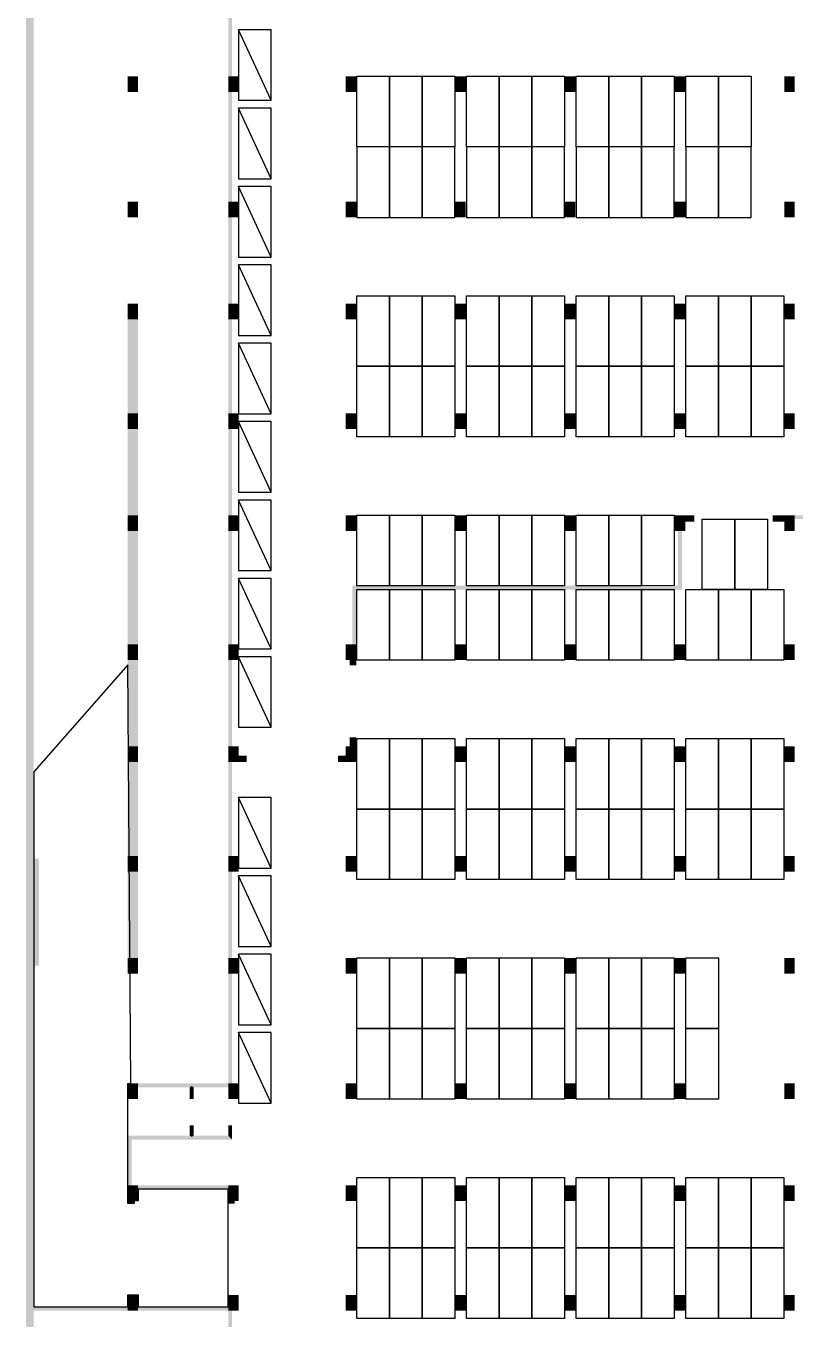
# Model space of a CAD drawing. Header units: inches. Extents: x 112.52 to 113.57, y 28.16 to 29.42.
# Drawn here: x 112.5152 to 112.7612, y 28.5848 to 28.9982 of the extents above; entities that cross this region are included whole.
import ezdxf

# ---------------------------------------------------------------- set-up
doc = ezdxf.new("R2010")
doc.units = ezdxf.units.IN
doc.header["$MEASUREMENT"] = 0
for name, color, linetype in [('0.0新增car', 253, 'Continuous'), ('PUB_HATCH', 253, 'Continuous'), ('坡道', 253, 'Continuous'), ('车位区域', 3, 'Continuous')]:
    doc.layers.add(name, color=color, linetype=linetype)

# ---------------------------------------------------------------- blocks, each defined once
blk = doc.blocks.new('xz car')
at = {"layer": '0.0新增car', "color": 253}
blk.add_lwpolyline([(-1906919.5, -12572032.5), (-1906919.5, -12566632.5), (-1904419.5, -12566632.5), (-1904419.5, -12572032.5)], close=True, dxfattribs=at)
blk.add_lwpolyline([(-1904419.5, -12566632.5), (-1906919.5, -12572032.5)], dxfattribs=at)

msp = doc.modelspace()

# ---------------------------------------------------------------- hatches: boundary and pattern name
at = {"layer": 'PUB_HATCH'}
for points in [[(112.51684, 28.58818), (112.51767, 28.58881), (112.51767, 29.41746), (112.51517, 29.41996), (112.51517, 28.58818)], [(112.58113, 29.0096), (112.57988, 29.0096), (112.57988, 28.98205), (112.58113, 28.98205)], [(112.54773, 28.97704), (112.55107, 28.97704), (112.55107, 28.98205), (112.54773, 28.98205)], [(112.57988, 28.97704), (112.58321, 28.97704), (112.58321, 28.98205), (112.57988, 28.98205)], [(112.61745, 28.97704), (112.62079, 28.97704), (112.62079, 28.98205), (112.61745, 28.98205)], [(112.65251, 28.97704), (112.65585, 28.97704), (112.65585, 28.98205), (112.65251, 28.98205)], [(112.68758, 28.97704), (112.69092, 28.97704), (112.69092, 28.98205), (112.68758, 28.98205)], [(112.72265, 28.97704), (112.72599, 28.97704), (112.72599, 28.98205), (112.72265, 28.98205)], [(112.58113, 28.97704), (112.57988, 28.97704), (112.57988, 28.94197), (112.58113, 28.94197)], [(112.54773, 28.93697), (112.55107, 28.93697), (112.55107, 28.94197), (112.54773, 28.94197)], [(112.57988, 28.93697), (112.58321, 28.93697), (112.58321, 28.94197), (112.57988, 28.94197)], [(112.61745, 28.93697), (112.62079, 28.93697), (112.62079, 28.94197), (112.61745, 28.94197)], [(112.65251, 28.93697), (112.65585, 28.93697), (112.65585, 28.94197), (112.65251, 28.94197)], [(112.68758, 28.93697), (112.69092, 28.93697), (112.69092, 28.94197), (112.68758, 28.94197)], [(112.72265, 28.93697), (112.72599, 28.93697), (112.72599, 28.94197), (112.72265, 28.94197)], [(112.58113, 28.93697), (112.57988, 28.93697), (112.57988, 28.90941), (112.58113, 28.90941)], [(112.54773, 28.9044), (112.55107, 28.9044), (112.55107, 28.90941), (112.54773, 28.90941)], [(112.57988, 28.9044), (112.58321, 28.9044), (112.58321, 28.90941), (112.57988, 28.90941)], [(112.61745, 28.9044), (112.62079, 28.9044), (112.62079, 28.90941), (112.61745, 28.90941)], [(112.65251, 28.9044), (112.65585, 28.9044), (112.65585, 28.90941), (112.65251, 28.90941)], [(112.68758, 28.9044), (112.69092, 28.9044), (112.69092, 28.90941), (112.68758, 28.90941)], [(112.72265, 28.9044), (112.72599, 28.9044), (112.72599, 28.90941), (112.72265, 28.90941)], [(112.54773, 28.87435), (112.55107, 28.87435), (112.55107, 28.9044), (112.54773, 28.9044)], [(112.58113, 28.9044), (112.57988, 28.9044), (112.57988, 28.87435), (112.58113, 28.87435)], [(112.54773, 28.86934), (112.55107, 28.86934), (112.55107, 28.87435), (112.54773, 28.87435)], [(112.57988, 28.86934), (112.58321, 28.86934), (112.58321, 28.87435), (112.57988, 28.87435)], [(112.61745, 28.86934), (112.62079, 28.86934), (112.62079, 28.87435), (112.61745, 28.87435)], [(112.65251, 28.86934), (112.65585, 28.86934), (112.65585, 28.87435), (112.65251, 28.87435)], [(112.68758, 28.86934), (112.69092, 28.86934), (112.69092, 28.87435), (112.68758, 28.87435)], [(112.72265, 28.86934), (112.72599, 28.86934), (112.72599, 28.87435), (112.72265, 28.87435)], [(112.54773, 28.84178), (112.55107, 28.84178), (112.55107, 28.86934), (112.54773, 28.86934)], [(112.58113, 28.86934), (112.57988, 28.86934), (112.57988, 28.84178), (112.58113, 28.84178)], [(112.54773, 28.83678), (112.55107, 28.83678), (112.55107, 28.84178), (112.54773, 28.84178)], [(112.57988, 28.83678), (112.58321, 28.83678), (112.58321, 28.84178), (112.57988, 28.84178)], [(112.61745, 28.83678), (112.62079, 28.83678), (112.62079, 28.84178), (112.61745, 28.84178)], [(112.65251, 28.83678), (112.65585, 28.83678), (112.65585, 28.84178), (112.65251, 28.84178)], [(112.68758, 28.83678), (112.69092, 28.83678), (112.69092, 28.84178), (112.68758, 28.84178)], [(112.72265, 28.83678), (112.72599, 28.83678), (112.72599, 28.84178), (112.72265, 28.84178)], [(112.72599, 28.84178), (112.72599, 28.8397), (112.72891, 28.8397), (112.72891, 28.84178)], [(112.75771, 28.84178), (112.75396, 28.84178), (112.75396, 28.83969), (112.75771, 28.83969)], [(112.54773, 28.80046), (112.55107, 28.80046), (112.55107, 28.83678), (112.54773, 28.83678)], [(112.58113, 28.83678), (112.57988, 28.83678), (112.57988, 28.80046), (112.58113, 28.80046)], [(112.72494, 28.83678), (112.72431, 28.83678), (112.72369, 28.83678), (112.72369, 28.81924), (112.72494, 28.81799)], [(112.61953, 28.80046), (112.62079, 28.80046), (112.62079, 28.81799), (112.61954, 28.81924)], [(112.72494, 28.81799), (112.72369, 28.81924), (112.61954, 28.81924), (112.62079, 28.81799)], [(112.54773, 28.79545), (112.55107, 28.79545), (112.55107, 28.80046), (112.54773, 28.80046)], [(112.57988, 28.79545), (112.58321, 28.79545), (112.58321, 28.80046), (112.57988, 28.80046)], [(112.61745, 28.79545), (112.62079, 28.79545), (112.62079, 28.80046), (112.61745, 28.80046)], [(112.62079, 28.79795), (112.62079, 28.79545), (112.6187, 28.79545), (112.6187, 28.79378), (112.62079, 28.79378), (112.62079, 28.79795)], [(112.65251, 28.79545), (112.65585, 28.79545), (112.65585, 28.80046), (112.65251, 28.80046)], [(112.68758, 28.79545), (112.69092, 28.79545), (112.69092, 28.80046), (112.68758, 28.80046)], [(112.72265, 28.79545), (112.72599, 28.79545), (112.72599, 28.80046), (112.72265, 28.80046)], [(112.75771, 28.79545), (112.76105, 28.79545), (112.76105, 28.80046), (112.75771, 28.80046)], [(112.55107, 28.79545), (112.54773, 28.79545), (112.54773, 28.76789), (112.55107, 28.76789)], [(112.58113, 28.79545), (112.57988, 28.79545), (112.57988, 28.76789), (112.58113, 28.76789)], [(112.6187, 28.76789), (112.62079, 28.76789), (112.62079, 28.77082), (112.6187, 28.77082)], [(112.54773, 28.76289), (112.55107, 28.76289), (112.55107, 28.76789), (112.54773, 28.76789)], [(112.57988, 28.76289), (112.58321, 28.76289), (112.58321, 28.76789), (112.57988, 28.76789)], [(112.58321, 28.76497), (112.58321, 28.76289), (112.58151, 28.76289), (112.58151, 28.76289), (112.58578, 28.76289), (112.58578, 28.76497)], [(112.61908, 28.76289), (112.61745, 28.76289), (112.61745, 28.76497), (112.615, 28.76497), (112.615, 28.76289), (112.61908, 28.76289)], [(112.61745, 28.76289), (112.62079, 28.76289), (112.62079, 28.76789), (112.61745, 28.76789)], [(112.65251, 28.76289), (112.65585, 28.76289), (112.65585, 28.76789), (112.65251, 28.76789)], [(112.68758, 28.76289), (112.69092, 28.76289), (112.69092, 28.76789), (112.68758, 28.76789)], [(112.72265, 28.76289), (112.72599, 28.76289), (112.72599, 28.76789), (112.72265, 28.76789)], [(112.75771, 28.76289), (112.76105, 28.76289), (112.76105, 28.76789), (112.75771, 28.76789)], [(112.55107, 28.76289), (112.54773, 28.76289), (112.54773, 28.73283), (112.55107, 28.73283)], [(112.58113, 28.76289), (112.57988, 28.76289), (112.57988, 28.73283), (112.58113, 28.73283)], [(112.51934, 28.69776), (112.51934, 28.73199), (112.51767, 28.73199), (112.51767, 28.69776)], [(112.54773, 28.72782), (112.55107, 28.72782), (112.55107, 28.73283), (112.54773, 28.73283)], [(112.57988, 28.72782), (112.58321, 28.72782), (112.58321, 28.73283), (112.57988, 28.73283)], [(112.61745, 28.72782), (112.62079, 28.72782), (112.62079, 28.73283), (112.61745, 28.73283)], [(112.65251, 28.72782), (112.65585, 28.72782), (112.65585, 28.73283), (112.65251, 28.73283)], [(112.68758, 28.72782), (112.69092, 28.72782), (112.69092, 28.73283), (112.68758, 28.73283)], [(112.72265, 28.72782), (112.72599, 28.72782), (112.72599, 28.73283), (112.72265, 28.73283)], [(112.75771, 28.72782), (112.76105, 28.72782), (112.76105, 28.73283), (112.75771, 28.73283)], [(112.54773, 28.70027), (112.55107, 28.70027), (112.55107, 28.69776), (112.55107, 28.69776), (112.55107, 28.72782), (112.54773, 28.72782)], [(112.58113, 28.72782), (112.57988, 28.72782), (112.57988, 28.70027), (112.58113, 28.70027)], [(112.54773, 28.69526), (112.55107, 28.69526), (112.55107, 28.70027), (112.54773, 28.70027)], [(112.57988, 28.69526), (112.58321, 28.69526), (112.58321, 28.70027), (112.57988, 28.70027)], [(112.61745, 28.69526), (112.62079, 28.69526), (112.62079, 28.70027), (112.61745, 28.70027)], [(112.65251, 28.69526), (112.65585, 28.69526), (112.65585, 28.70027), (112.65251, 28.70027)], [(112.68758, 28.69526), (112.69092, 28.69526), (112.69092, 28.70027), (112.68758, 28.70027)], [(112.72265, 28.69526), (112.72599, 28.69526), (112.72599, 28.70027), (112.72265, 28.70027)], [(112.75771, 28.69526), (112.76105, 28.69526), (112.76105, 28.70027), (112.75771, 28.70027)], [(112.58113, 28.69526), (112.57988, 28.69526), (112.57988, 28.66019), (112.58113, 28.66019)], [(112.54773, 28.65518), (112.55107, 28.65518), (112.55107, 28.66019), (112.54773, 28.66019)], [(112.55107, 28.66019), (112.55107, 28.65894), (112.56756, 28.65894), (112.56819, 28.65936), (112.56819, 28.66019)], [(112.56819, 28.65936), (112.56756, 28.65894), (112.56756, 28.65518), (112.56881, 28.65518), (112.56881, 28.65894)], [(112.57988, 28.65894), (112.57988, 28.66019), (112.56819, 28.66019), (112.56819, 28.65936), (112.56881, 28.65894), (112.57988, 28.65894)], [(112.57988, 28.65518), (112.58321, 28.65518), (112.58321, 28.66019), (112.57988, 28.66019)], [(112.58113, 28.65518), (112.57988, 28.65518), (112.57988, 28.65894), (112.57988, 28.65894), (112.57988, 28.65518), (112.58113, 28.65518)], [(112.61745, 28.65518), (112.62079, 28.65518), (112.62079, 28.66019), (112.61745, 28.66019)], [(112.65251, 28.65518), (112.65585, 28.65518), (112.65585, 28.66019), (112.65251, 28.66019)], [(112.68758, 28.65518), (112.69092, 28.65518), (112.69092, 28.66019), (112.68758, 28.66019)], [(112.72265, 28.65518), (112.72599, 28.65518), (112.72599, 28.66019), (112.72265, 28.66019)], [(112.75771, 28.65518), (112.76105, 28.65518), (112.76105, 28.66019), (112.75771, 28.66019)], [(112.56756, 28.64683), (112.56756, 28.64349), (112.56819, 28.64308), (112.56881, 28.64349), (112.56881, 28.64683)], [(112.58113, 28.64224), (112.58113, 28.64683), (112.57988, 28.64683), (112.57988, 28.64349)], [(112.54773, 28.62763), (112.54898, 28.62763), (112.54898, 28.64224), (112.54773, 28.64349)], [(112.56819, 28.64308), (112.56756, 28.64349), (112.54773, 28.64349), (112.54898, 28.64224), (112.56819, 28.64224)], [(112.58113, 28.64224), (112.57988, 28.64349), (112.56881, 28.64349), (112.56819, 28.64308), (112.56819, 28.64224)], [(112.54773, 28.62262), (112.55107, 28.62262), (112.55107, 28.62763), (112.54773, 28.62763)], [(112.54898, 28.62763), (112.55107, 28.62763), (112.55107, 28.62638), (112.57987, 28.62638), (112.57988, 28.62638), (112.57988, 28.62763), (112.54898, 28.62763)], [(112.57988, 28.62262), (112.58321, 28.62262), (112.58321, 28.62763), (112.57988, 28.62763)], [(112.61745, 28.62262), (112.62079, 28.62262), (112.62079, 28.62763), (112.61745, 28.62763)], [(112.65251, 28.62262), (112.65585, 28.62262), (112.65585, 28.62763), (112.65251, 28.62763)], [(112.68758, 28.62262), (112.69092, 28.62262), (112.69092, 28.62763), (112.68758, 28.62763)], [(112.72265, 28.62262), (112.72599, 28.62262), (112.72599, 28.62763), (112.72265, 28.62763)], [(112.75771, 28.62262), (112.76105, 28.62262), (112.76105, 28.62763), (112.75771, 28.62763)], [(112.58196, 28.62262), (112.57988, 28.62262), (112.57988, 28.62638), (112.57987, 28.62638), (112.57987, 28.62179), (112.58196, 28.62179)], [(112.54982, 28.62262), (112.54773, 28.62262), (112.54773, 28.62178), (112.54982, 28.62178)], [(112.54773, 28.58755), (112.55107, 28.58755), (112.55107, 28.59256), (112.54773, 28.59256)], [(112.57988, 28.58755), (112.58321, 28.58755), (112.58321, 28.59256), (112.57988, 28.59256)], [(112.57988, 28.58881), (112.57988, 28.59256), (112.58113, 28.59256), (112.58113, 28.59256), (112.57988, 28.59256), (112.57988, 28.58881)], [(112.61745, 28.58755), (112.62079, 28.58755), (112.62079, 28.59256), (112.61745, 28.59256)], [(112.65251, 28.58755), (112.65585, 28.58755), (112.65585, 28.59256), (112.65251, 28.59256)], [(112.68758, 28.58755), (112.69092, 28.58755), (112.69092, 28.59256), (112.68758, 28.59256)], [(112.72265, 28.58755), (112.72599, 28.58755), (112.72599, 28.59256), (112.72265, 28.59256)], [(112.75771, 28.58755), (112.76105, 28.58755), (112.76105, 28.59256), (112.75771, 28.59256)], [(112.51684, 28.37736), (112.51767, 28.37799), (112.51767, 28.58755), (112.51684, 28.58818), (112.51517, 28.58818), (112.51517, 28.37736)], [(112.54773, 28.58755), (112.54773, 28.58881), (112.51767, 28.58881), (112.51684, 28.58818), (112.51767, 28.58755)], [(112.55107, 28.58881), (112.55107, 28.58755), (112.54857, 28.58755), (112.54857, 28.58755), (112.57988, 28.58755), (112.57988, 28.58881)], [(112.58113, 28.58755), (112.57988, 28.58755), (112.57988, 28.58755), (112.57988, 28.58755), (112.57988, 28.5575), (112.57988, 28.5575), (112.57988, 28.56), (112.58113, 28.56)]]:
    msp.add_hatch(color=253, dxfattribs=at).paths.add_polyline_path(points)
at = {"layer": 'PUB_HATCH', "true_color": 0xfcfcfc}
for points in [[(112.75771, 28.97704), (112.76105, 28.97704), (112.76105, 28.98205), (112.75771, 28.98205)], [(112.75771, 28.93697), (112.76105, 28.93697), (112.76105, 28.94197), (112.75771, 28.94197)], [(112.75771, 28.9044), (112.76105, 28.9044), (112.76105, 28.90941), (112.75771, 28.90941)], [(112.75771, 28.86934), (112.76105, 28.86934), (112.76105, 28.87435), (112.75771, 28.87435)], [(112.75771, 28.83678), (112.76105, 28.83678), (112.76105, 28.84178), (112.75771, 28.84178)], [(112.76105, 28.84178), (112.76105, 28.84053), (112.78318, 28.84053), (112.78318, 28.84178)]]:
    msp.add_hatch(color=7, dxfattribs=at).paths.add_polyline_path(points)

# ---------------------------------------------------------------- linework, layer by layer
at = {"layer": '坡道', "color": 253}
msp.add_lwpolyline([(112.51767, 28.75975), (112.51767, 28.58881), (112.54773, 28.58881), (112.54773, 28.59256), (112.55107, 28.59256), (112.55107, 28.58881), (112.57988, 28.58881), (112.57988, 28.62638), (112.55107, 28.62638), (112.55107, 28.62262), (112.54982, 28.62262), (112.54982, 28.62178), (112.54773, 28.62178), (112.54773, 28.66019), (112.54878, 28.66019), (112.54773, 28.79394), (112.51767, 28.75975)], close=True, dxfattribs=at)
at = {"layer": '车位区域', "color": 253}
for points in [[(112.62099, 28.95951), (112.62099, 28.98205), (112.63143, 28.98205), (112.63143, 28.95951)], [(112.63143, 28.95951), (112.63143, 28.98205), (112.64187, 28.98205), (112.64187, 28.95951)], [(112.64187, 28.95951), (112.64187, 28.98205), (112.6523, 28.98205), (112.6523, 28.95951)], [(112.65606, 28.95951), (112.65606, 28.98205), (112.6665, 28.98205), (112.6665, 28.95951)], [(112.6665, 28.95951), (112.6665, 28.98205), (112.67693, 28.98205), (112.67693, 28.95951)], [(112.67693, 28.95951), (112.67693, 28.98205), (112.68737, 28.98205), (112.68737, 28.95951)], [(112.69113, 28.95951), (112.69113, 28.98205), (112.70156, 28.98205), (112.70156, 28.95951)], [(112.70156, 28.95951), (112.70156, 28.98205), (112.712, 28.98205), (112.712, 28.95951)], [(112.712, 28.95951), (112.712, 28.98205), (112.72244, 28.98205), (112.72244, 28.95951)], [(112.72619, 28.95951), (112.72619, 28.98205), (112.73663, 28.98205), (112.73663, 28.95951)], [(112.73663, 28.95951), (112.73663, 28.98205), (112.74707, 28.98205), (112.74707, 28.95951)], [(112.62099, 28.95951), (112.62099, 28.93697), (112.63143, 28.93697), (112.63143, 28.95951)], [(112.63143, 28.95951), (112.63143, 28.93697), (112.64187, 28.93697), (112.64187, 28.95951)], [(112.64187, 28.95951), (112.64187, 28.93697), (112.6523, 28.93697), (112.6523, 28.95951)], [(112.65606, 28.95951), (112.65606, 28.93697), (112.6665, 28.93697), (112.6665, 28.95951)], [(112.6665, 28.95951), (112.6665, 28.93697), (112.67693, 28.93697), (112.67693, 28.95951)], [(112.67693, 28.95951), (112.67693, 28.93697), (112.68737, 28.93697), (112.68737, 28.95951)], [(112.69113, 28.95951), (112.69113, 28.93697), (112.70156, 28.93697), (112.70156, 28.95951)], [(112.70156, 28.95951), (112.70156, 28.93697), (112.712, 28.93697), (112.712, 28.95951)], [(112.712, 28.95951), (112.712, 28.93697), (112.72244, 28.93697), (112.72244, 28.95951)], [(112.72619, 28.95951), (112.72619, 28.93697), (112.73663, 28.93697), (112.73663, 28.95951)], [(112.73663, 28.95951), (112.73663, 28.93697), (112.74707, 28.93697), (112.74707, 28.95951)], [(112.62099, 28.88937), (112.62099, 28.91192), (112.63143, 28.91192), (112.63143, 28.88937)], [(112.63143, 28.88937), (112.63143, 28.91192), (112.64187, 28.91192), (112.64187, 28.88937)], [(112.64187, 28.88937), (112.64187, 28.91192), (112.6523, 28.91192), (112.6523, 28.88937)], [(112.65606, 28.88937), (112.65606, 28.91192), (112.6665, 28.91192), (112.6665, 28.88937)], [(112.6665, 28.88937), (112.6665, 28.91192), (112.67693, 28.91192), (112.67693, 28.88937)], [(112.67693, 28.88937), (112.67693, 28.91192), (112.68737, 28.91192), (112.68737, 28.88937)], [(112.69113, 28.88937), (112.69113, 28.91192), (112.70156, 28.91192), (112.70156, 28.88937)], [(112.70156, 28.88937), (112.70156, 28.91192), (112.712, 28.91192), (112.712, 28.88937)], [(112.712, 28.88937), (112.712, 28.91192), (112.72244, 28.91192), (112.72244, 28.88937)], [(112.72619, 28.88937), (112.72619, 28.91192), (112.73663, 28.91192), (112.73663, 28.88937)], [(112.73663, 28.88937), (112.73663, 28.91192), (112.74707, 28.91192), (112.74707, 28.88937)], [(112.74707, 28.88937), (112.74707, 28.91192), (112.7575, 28.91192), (112.7575, 28.88937)], [(112.62099, 28.86683), (112.62099, 28.88937), (112.63143, 28.88937), (112.63143, 28.86683)], [(112.63143, 28.86683), (112.63143, 28.88937), (112.64187, 28.88937), (112.64187, 28.86683)], [(112.64187, 28.86683), (112.64187, 28.88937), (112.6523, 28.88937), (112.6523, 28.86683)], [(112.65606, 28.86683), (112.65606, 28.88937), (112.6665, 28.88937), (112.6665, 28.86683)], [(112.6665, 28.86683), (112.6665, 28.88937), (112.67693, 28.88937), (112.67693, 28.86683)], [(112.67693, 28.86683), (112.67693, 28.88937), (112.68737, 28.88937), (112.68737, 28.86683)], [(112.69113, 28.86683), (112.69113, 28.88937), (112.70156, 28.88937), (112.70156, 28.86683)], [(112.70156, 28.86683), (112.70156, 28.88937), (112.712, 28.88937), (112.712, 28.86683)], [(112.712, 28.86683), (112.712, 28.88937), (112.72244, 28.88937), (112.72244, 28.86683)], [(112.72619, 28.86683), (112.72619, 28.88937), (112.73663, 28.88937), (112.73663, 28.86683)], [(112.73663, 28.86683), (112.73663, 28.88937), (112.74707, 28.88937), (112.74707, 28.86683)], [(112.74707, 28.86683), (112.74707, 28.88937), (112.7575, 28.88937), (112.7575, 28.86683)], [(112.62099, 28.81924), (112.62099, 28.84178), (112.63143, 28.84178), (112.63143, 28.81924)], [(112.63143, 28.81924), (112.63143, 28.84178), (112.64187, 28.84178), (112.64187, 28.81924)], [(112.64187, 28.81924), (112.64187, 28.84178), (112.6523, 28.84178), (112.6523, 28.81924)], [(112.65606, 28.81924), (112.65606, 28.84178), (112.6665, 28.84178), (112.6665, 28.81924)], [(112.6665, 28.81924), (112.6665, 28.84178), (112.67693, 28.84178), (112.67693, 28.81924)], [(112.67693, 28.81924), (112.67693, 28.84178), (112.68737, 28.84178), (112.68737, 28.81924)], [(112.69113, 28.81924), (112.69113, 28.84178), (112.70156, 28.84178), (112.70156, 28.81924)], [(112.70156, 28.81924), (112.70156, 28.84178), (112.712, 28.84178), (112.712, 28.81924)], [(112.712, 28.81924), (112.712, 28.84178), (112.72244, 28.84178), (112.72244, 28.81926)], [(112.73141, 28.81799), (112.73141, 28.84053), (112.74185, 28.84053), (112.74185, 28.81799)], [(112.74185, 28.81799), (112.74185, 28.84053), (112.75229, 28.84053), (112.75229, 28.81799)], [(112.62099, 28.79545), (112.62099, 28.81799), (112.63143, 28.81799), (112.63143, 28.79545)], [(112.63143, 28.79545), (112.63143, 28.81799), (112.64187, 28.81799), (112.64187, 28.79545)], [(112.64187, 28.79545), (112.64187, 28.81799), (112.6523, 28.81799), (112.6523, 28.79545)], [(112.65606, 28.79545), (112.65606, 28.81799), (112.6665, 28.81799), (112.6665, 28.79545)], [(112.6665, 28.79545), (112.6665, 28.81799), (112.67693, 28.81799), (112.67693, 28.79545)], [(112.67693, 28.79545), (112.67693, 28.81799), (112.68737, 28.81799), (112.68737, 28.79545)], [(112.69113, 28.79545), (112.69113, 28.81799), (112.70156, 28.81799), (112.70156, 28.79545)], [(112.69113, 28.79545), (112.69113, 28.81799), (112.70156, 28.81799), (112.70156, 28.79545)], [(112.70156, 28.79545), (112.70156, 28.81799), (112.712, 28.81799), (112.712, 28.79545)], [(112.712, 28.79545), (112.712, 28.81799), (112.72244, 28.81801), (112.72244, 28.79545)], [(112.72619, 28.79545), (112.72619, 28.81799), (112.73663, 28.81799), (112.73663, 28.79545)], [(112.73663, 28.79545), (112.73663, 28.81799), (112.74707, 28.81799), (112.74707, 28.79545)], [(112.74707, 28.79545), (112.74707, 28.81799), (112.7575, 28.81799), (112.7575, 28.79545)], [(112.62099, 28.74786), (112.62099, 28.7704), (112.63143, 28.7704), (112.63143, 28.74786)], [(112.63143, 28.74786), (112.63143, 28.7704), (112.64187, 28.7704), (112.64187, 28.74786)], [(112.64187, 28.74786), (112.64187, 28.7704), (112.6523, 28.7704), (112.6523, 28.74786)], [(112.65606, 28.74786), (112.65606, 28.7704), (112.6665, 28.7704), (112.6665, 28.74786)], [(112.6665, 28.74786), (112.6665, 28.7704), (112.67693, 28.7704), (112.67693, 28.74786)], [(112.67693, 28.74786), (112.67693, 28.7704), (112.68737, 28.7704), (112.68737, 28.74786)], [(112.69113, 28.74786), (112.69113, 28.7704), (112.70156, 28.7704), (112.70156, 28.74786)], [(112.70156, 28.74786), (112.70156, 28.7704), (112.712, 28.7704), (112.712, 28.74786)], [(112.712, 28.74786), (112.712, 28.7704), (112.72244, 28.7704), (112.72244, 28.74786)], [(112.72619, 28.74786), (112.72619, 28.7704), (112.73663, 28.7704), (112.73663, 28.74786)], [(112.73663, 28.74786), (112.73663, 28.7704), (112.74707, 28.7704), (112.74707, 28.74786)], [(112.74707, 28.74786), (112.74707, 28.7704), (112.7575, 28.7704), (112.7575, 28.74786)], [(112.62099, 28.72531), (112.62099, 28.74786), (112.63143, 28.74786), (112.63143, 28.72531)], [(112.63143, 28.72531), (112.63143, 28.74786), (112.64187, 28.74786), (112.64187, 28.72531)], [(112.64187, 28.72531), (112.64187, 28.74786), (112.6523, 28.74786), (112.6523, 28.72531)], [(112.65606, 28.72531), (112.65606, 28.74786), (112.6665, 28.74786), (112.6665, 28.72531)], [(112.6665, 28.72531), (112.6665, 28.74786), (112.67693, 28.74786), (112.67693, 28.72531)], [(112.67693, 28.72531), (112.67693, 28.74786), (112.68737, 28.74786), (112.68737, 28.72531)], [(112.69113, 28.72531), (112.69113, 28.74786), (112.70156, 28.74786), (112.70156, 28.72531)], [(112.70156, 28.72531), (112.70156, 28.74786), (112.712, 28.74786), (112.712, 28.72531)], [(112.712, 28.72531), (112.712, 28.74786), (112.72244, 28.74786), (112.72244, 28.72531)], [(112.72619, 28.72531), (112.72619, 28.74786), (112.73663, 28.74786), (112.73663, 28.72531)], [(112.73663, 28.72531), (112.73663, 28.74786), (112.74707, 28.74786), (112.74707, 28.72531)], [(112.74707, 28.72531), (112.74707, 28.74786), (112.7575, 28.74786), (112.7575, 28.72531)], [(112.62099, 28.67772), (112.62099, 28.70027), (112.63143, 28.70027), (112.63143, 28.67772)], [(112.63143, 28.67772), (112.63143, 28.70027), (112.64187, 28.70027), (112.64187, 28.67772)], [(112.64187, 28.67772), (112.64187, 28.70027), (112.6523, 28.70027), (112.6523, 28.67772)], [(112.65606, 28.67772), (112.65606, 28.70027), (112.6665, 28.70027), (112.6665, 28.67772)], [(112.6665, 28.67772), (112.6665, 28.70027), (112.67693, 28.70027), (112.67693, 28.67772)], [(112.67693, 28.67772), (112.67693, 28.70027), (112.68737, 28.70027), (112.68737, 28.67772)], [(112.69113, 28.67772), (112.69113, 28.70027), (112.70156, 28.70027), (112.70156, 28.67772)], [(112.70156, 28.67772), (112.70156, 28.70027), (112.712, 28.70027), (112.712, 28.67772)], [(112.712, 28.67772), (112.712, 28.70027), (112.72244, 28.70027), (112.72244, 28.67772)], [(112.72619, 28.67772), (112.72619, 28.70027), (112.73663, 28.70027), (112.73663, 28.67772)], [(112.62099, 28.65518), (112.62099, 28.67772), (112.63143, 28.67772), (112.63143, 28.65518)], [(112.63143, 28.65518), (112.63143, 28.67772), (112.64187, 28.67772), (112.64187, 28.65518)], [(112.64187, 28.65518), (112.64187, 28.67772), (112.6523, 28.67772), (112.6523, 28.65518)], [(112.65606, 28.65518), (112.65606, 28.67772), (112.6665, 28.67772), (112.6665, 28.65518)], [(112.6665, 28.65518), (112.6665, 28.67772), (112.67693, 28.67772), (112.67693, 28.65518)], [(112.67693, 28.65518), (112.67693, 28.67772), (112.68737, 28.67772), (112.68737, 28.65518)], [(112.69113, 28.65518), (112.69113, 28.67772), (112.70156, 28.67772), (112.70156, 28.65518)], [(112.70156, 28.65518), (112.70156, 28.67772), (112.712, 28.67772), (112.712, 28.65518)], [(112.712, 28.65518), (112.712, 28.67772), (112.72244, 28.67772), (112.72244, 28.65518)], [(112.72619, 28.65518), (112.72619, 28.67772), (112.73663, 28.67772), (112.73663, 28.65518)], [(112.62099, 28.60759), (112.62099, 28.63013), (112.63143, 28.63013), (112.63143, 28.60759)], [(112.63143, 28.60759), (112.63143, 28.63013), (112.64187, 28.63013), (112.64187, 28.60759)], [(112.64187, 28.60759), (112.64187, 28.63013), (112.6523, 28.63013), (112.6523, 28.60759)], [(112.65606, 28.60759), (112.65606, 28.63013), (112.6665, 28.63013), (112.6665, 28.60759)], [(112.6665, 28.60759), (112.6665, 28.63013), (112.67693, 28.63013), (112.67693, 28.60759)], [(112.67693, 28.60759), (112.67693, 28.63013), (112.68737, 28.63013), (112.68737, 28.60759)], [(112.69113, 28.60759), (112.69113, 28.63013), (112.70156, 28.63013), (112.70156, 28.60759)], [(112.70156, 28.60759), (112.70156, 28.63013), (112.712, 28.63013), (112.712, 28.60759)], [(112.712, 28.60759), (112.712, 28.63013), (112.72244, 28.63013), (112.72244, 28.60759)], [(112.72619, 28.60759), (112.72619, 28.63013), (112.73663, 28.63013), (112.73663, 28.60759)], [(112.73663, 28.60759), (112.73663, 28.63013), (112.74707, 28.63013), (112.74707, 28.60759)], [(112.74707, 28.60759), (112.74707, 28.63013), (112.7575, 28.63013), (112.7575, 28.60759)], [(112.62099, 28.58505), (112.62099, 28.60759), (112.63143, 28.60759), (112.63143, 28.58505)], [(112.63143, 28.58505), (112.63143, 28.60759), (112.64187, 28.60759), (112.64187, 28.58505)], [(112.64187, 28.58505), (112.64187, 28.60759), (112.6523, 28.60759), (112.6523, 28.58505)], [(112.65606, 28.58505), (112.65606, 28.60759), (112.6665, 28.60759), (112.6665, 28.58505)], [(112.6665, 28.58505), (112.6665, 28.60759), (112.67693, 28.60759), (112.67693, 28.58505)], [(112.67693, 28.58505), (112.67693, 28.60759), (112.68737, 28.60759), (112.68737, 28.58505)], [(112.69113, 28.58505), (112.69113, 28.60759), (112.70156, 28.60759), (112.70156, 28.58505)], [(112.70156, 28.58505), (112.70156, 28.60759), (112.712, 28.60759), (112.712, 28.58505)], [(112.712, 28.58505), (112.712, 28.60759), (112.72244, 28.60759), (112.72244, 28.58505)], [(112.72619, 28.58505), (112.72619, 28.60759), (112.73663, 28.60759), (112.73663, 28.58505)], [(112.73663, 28.58505), (112.73663, 28.60759), (112.74707, 28.60759), (112.74707, 28.58505)], [(112.74707, 28.58505), (112.74707, 28.60759), (112.7575, 28.60759), (112.7575, 28.58505)]]:
    msp.add_lwpolyline(points, close=True, dxfattribs=at)

# ---------------------------------------------------------------- block references
at = {"layer": '0.0新增car', "color": 253, "xscale": -4.1745729528e-06, "yscale": 4.1745729528e-06, "zscale": 4.1745729528e-06, "rotation": 180}
for p in [(120.54379, -23.48595), (120.54379, -23.51099), (120.54379, -23.53604), (120.54379, -23.56109), (120.54379, -23.58614), (120.54379, -23.61118), (120.54379, -23.63623), (120.54379, -23.66128), (120.54379, -23.68633), (120.54379, -23.7313), (120.54379, -23.75635), (120.54379, -23.78139), (120.54379, -23.80644)]:
    msp.add_blockref('xz car', p, dxfattribs=at)

doc.saveas('drawing.dxf')
